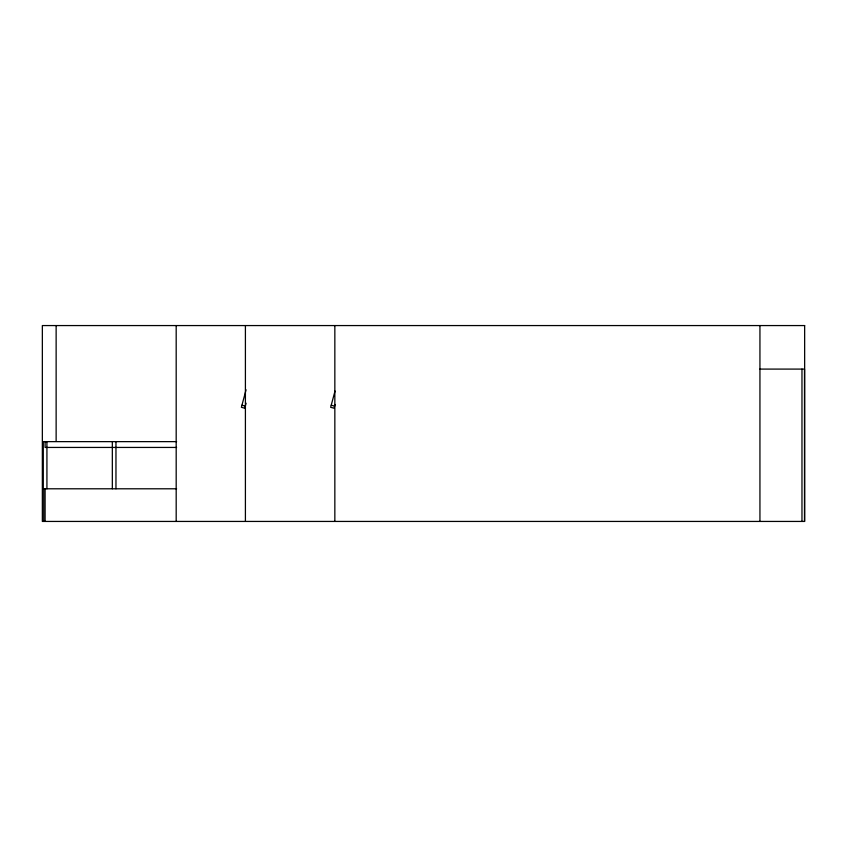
<?xml version="1.0" encoding="UTF-8"?>
<svg xmlns="http://www.w3.org/2000/svg" width="847" height="847" viewBox="0 0 847 847"><rect width="100%" height="100%" fill="white"/><g stroke="black" fill="none" stroke-linecap="round" stroke-linejoin="round"><path stroke-width="1.27" d="M246.075 389.789L241.384 407.301L244.741 408.201L246.085 403.204M335.02 391.039L330.658 407.301L334.025 408.201L335.031 404.453M759.939 369.091L804.491 369.091L804.491 521.434M176.61 441.636L43.292 441.636L43.292 488.793L176.61 488.793M176.61 447.438L45.103 447.438L45.103 441.636M331.219 405.205L334.586 406.105M241.946 405.205L245.312 406.105M801.971 369.091L801.971 521.434M759.939 325.566L759.939 521.434M334.84 325.566L334.84 521.434M245.408 325.566L245.408 521.434M176.187 325.566L176.187 521.434M115.965 441.636L115.965 488.793M112.333 441.636L112.333 488.793M56.135 325.566L56.135 441.245M46.924 441.636L46.924 488.793M45.103 488.793L45.103 521.434M43.726 488.793L43.726 521.434M804.65 325.566L42.35 325.566L42.35 521.434L804.65 521.434L804.65 325.566"/></g></svg>
